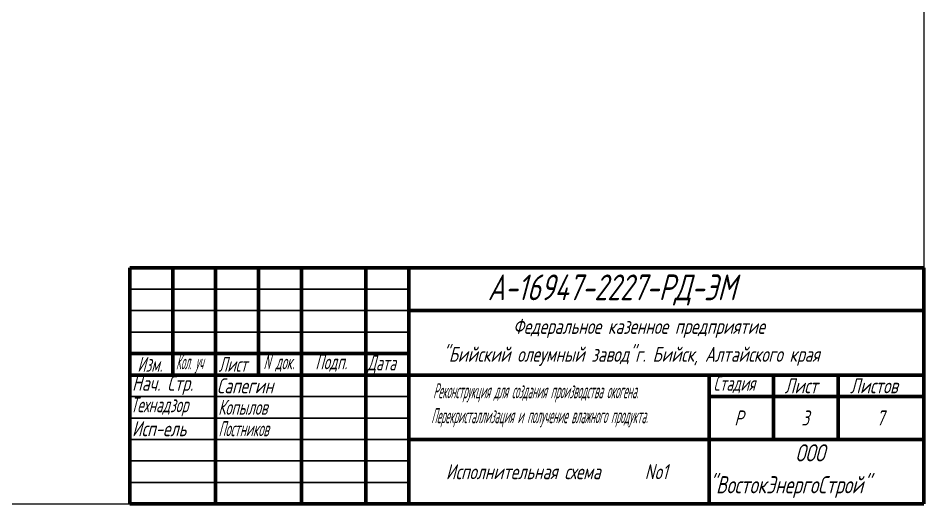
# Model space of a CAD drawing. Header units: millimetres. Extents: x -14296 to 10264, y -13087 to -5602.
# Drawn here: x -5602.5 to -5180.5, y -7163.6 to -6937.4 of the extents above; entities that cross this region are included whole.
import ezdxf

# ---------------------------------------------------------------- set-up
doc = ezdxf.new("R2010")
doc.units = ezdxf.units.MM
doc.layers.add('Рамка толстая', color=7, linetype='Continuous', lineweight=15)
doc.styles.add('Simplex', font='simplex.shx', dxfattribs={"width": 0.7, "oblique": 15})

msp = doc.modelspace()

# ---------------------------------------------------------------- linework, layer by layer
at = {"color": 18, "lineweight": 60, "true_color": 0x000000}
for p, q in [((-5550.52727, -7053.63746), (-5180.52727, -7053.63746)), ((-5550.52727, -7053.63746), (-5550.52727, -7163.63746)), ((-5530.52727, -7053.63746), (-5530.52727, -7103.63746)), ((-5510.52727, -7053.63746), (-5510.52727, -7163.63746)), ((-5490.52727, -7053.63746), (-5490.52727, -7103.63746)), ((-5470.52727, -7053.63746), (-5470.52727, -7163.63746)), ((-5440.52727, -7053.63746), (-5440.52727, -7163.63746)), ((-5420.52727, -7053.63746), (-5420.52727, -7163.63746)), ((-5180.52727, -7053.63746), (-5180.52727, -7163.63746)), ((-5420.52727, -7073.63746), (-5180.52727, -7073.63746)), ((-5550.52727, -7093.63746), (-5420.52727, -7093.63746)), ((-5550.52727, -7103.63746), (-5180.52727, -7103.63746)), ((-5280.52727, -7103.63746), (-5280.52727, -7163.63746)), ((-5250.52727, -7103.63746), (-5250.52727, -7133.63746)), ((-5220.52727, -7103.63746), (-5220.52727, -7133.63746)), ((-5280.52727, -7113.63746), (-5180.52727, -7113.63746)), ((-5420.52727, -7133.63746), (-5180.52727, -7133.63746)), ((-5550.52727, -7163.63746), (-5180.52727, -7163.63746))]:
    msp.add_line(p, q, dxfattribs=at)
at = {"color": 18, "lineweight": 25, "true_color": 0x000000}
for p, q in [((-5550.52727, -7063.63746), (-5420.52727, -7063.63746)), ((-5550.52727, -7073.63746), (-5420.52727, -7073.63746)), ((-5550.52727, -7083.63746), (-5420.52727, -7083.63746)), ((-5550.52727, -7113.63746), (-5420.52727, -7113.63746)), ((-5550.52727, -7123.63746), (-5420.52727, -7123.63746)), ((-5550.52727, -7133.63746), (-5420.52727, -7133.63746)), ((-5550.52727, -7143.63746), (-5420.52727, -7143.63746)), ((-5550.52727, -7153.63746), (-5420.52727, -7153.63746))]:
    msp.add_line(p, q, dxfattribs=at)
at = {"layer": 'Рамка толстая', "color": 18, "true_color": 0x000000}
for p in [(-5180.52727, -6589.63746), (-5970.52727, -7163.63746)]:
    msp.add_line(p, (-5180.52727, -7163.63746), dxfattribs=at)

# ---------------------------------------------------------------- texts
at = {"color": 18, "true_color": 0x000000, "style": 'Simplex', "oblique": 15}
for s, height, width, p in [('А-16947-2227-РД-ЭМ', 12, 0.7, (-5383.73497, -7068.78032)), ('Федеральное казенное предприятие', 7, 0.7, (-5371.95911, -7084.4708)), ('"Бийский олеумный завод"г. Бийск, Алтайского края', 7, 0.7, (-5404.78432, -7097.4708)), ('Кол. уч', 7, 0.4, (-5529.01915, -7100.9708)), ('N', 7, 0.5, (-5488.26954, -7100.9708)), ('Подп.', 7, 0.6, (-5464.07193, -7100.9708)), ('Изм.', 7, 0.6, (-5546.97193, -7102.13746)), ('Лист', 7, 0.6, (-5509.10783, -7102.13746)), ('док.', 7, 0.5, (-5482.7021, -7100.9708)), ('Дата', 7, 0.6, (-5439.77385, -7101.4708)), ('Нач. Стр.', 7, 0.7, (-5549.4606, -7110.9708)), ('Сапегин', 7, 0.7, (-5509.90719, -7112.13746)), ('Стадия', 7, 0.6, (-5278.57578, -7110.9708)), ('Лист', 7, 0.7, (-5245.44394, -7112.13746)), ('Листов', 7, 0.7, (-5214.90184, -7112.13746)), ('Реконструкция для создания производства окогена.', 7, 0.4, (-5409.21915, -7114.4708)), ('Технадзор', 7, 0.6, (-5550.12727, -7120.9708)), ('Копылов', 7, 0.6, (-5509.32727, -7122.13746)), ('Перекристаллизация и получение влажного продукта.', 7, 0.4, (-5410.08498, -7126.06736)), ('Р', 7, 0.7, (-5268.85313, -7127.13746)), ('3', 7, 0.7, (-5237.63176, -7127.13746)), ('7', 7, 0.7, (-5202.63176, -7127.13746)), ('Исп-ель', 7, 0.7, (-5549.4606, -7132.13746)), ('Постников', 7, 0.5, (-5509.19394, -7132.13746)), ('ООО', 8, 0.7, (-5240.39907, -7143.87556)), ('Исполнительная схема ', 7, 0.7, (-5403.19906, -7152.15179)), ('No1', 7, 0.7, (-5310.56572, -7152.15179)), ('"ВостокЭнергоСтрой"', 8, 0.7, (-5280.7219, -7158.7327))]:
    msp.add_text(s, height=height, dxfattribs=dict(at, width=width)).set_placement(p)

doc.saveas('drawing.dxf')
